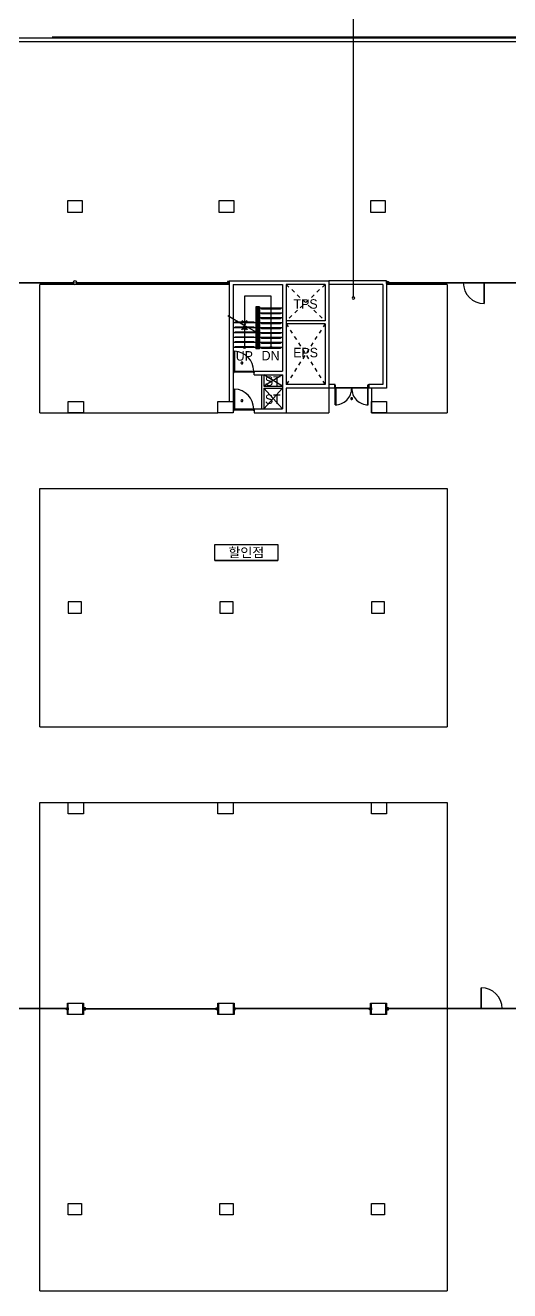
# Model space of a CAD drawing. Header units: millimetres. Extents: x -7718 to 421089, y 87466 to 341395.
# Drawn here: x 249284 to 274853, y 187709 to 254585 of the extents above; entities that cross this region are included whole.
import ezdxf
from ezdxf.enums import TextEntityAlignment as Align

# ---------------------------------------------------------------- set-up
doc = ezdxf.new("R2010")
doc.units = ezdxf.units.MM
doc.header["$LTSCALE"] = 200
doc.header["$MEASUREMENT"] = 0
doc.linetypes.add('HIDDEN', pattern=[2, 1, -1])
for name, color, linetype in [('e-plan', 9, 'CONTINUOUS'), ('e-room-box', 7, 'CONTINUOUS'), ('e-text', 6, 'CONTINUOUS')]:
    doc.layers.add(name, color=color, linetype=linetype)
doc.styles.add('kiahn', font='HY울릉도L.TTF')
doc.styles.add('돋움', font='Dotum.ttf')

msp = doc.modelspace()

# ---------------------------------------------------------------- linework, layer by layer
at = {"layer": 'e-plan'}
for p, q in [((296783, 253709), (179103, 253709)), ((296783, 253909), (179603, 253909)), ((329653, 253959), (250703, 253959)), ((243951, 240997), (251854, 240997)), ((243951, 240977), (251854, 240977)), ((250053, 234109), (250053, 240889)), ((260053, 240889), (250053, 240889)), ((251854, 241002), (251804, 241002)), ((251804, 240972), (251854, 240972)), ((251854, 240972), (251854, 241002)), ((252001, 241002), (251951, 241002)), ((251951, 241002), (251951, 240972)), ((251951, 240997), (260003, 240997)), ((251951, 240977), (260003, 240977)), ((251951, 240972), (252001, 240972)), ((260053, 241037), (259953, 241037)), ((259953, 241037), (259953, 241002)), ((259953, 241002), (260003, 241002)), ((260003, 240972), (259953, 240972)), ((259953, 240972), (259953, 240937)), ((259953, 240937), (260053, 240937)), ((260003, 241002), (260003, 240972)), ((260053, 241089), (265313, 241089)), ((260053, 241089), (260053, 234709)), ((260053, 241002), (260053, 241037)), ((260053, 240972), (260053, 241002)), ((260053, 240937), (260053, 240972)), ((260253, 240889), (262853, 240889)), ((260253, 240889), (260253, 234709)), ((262853, 240889), (262853, 236309)), ((262853, 240889), (262853, 236309)), ((263053, 240889), (263053, 235599)), ((265113, 240889), (263053, 240889)), ((265113, 240889), (265113, 238964)), ((265313, 241089), (265313, 235399)), ((268353, 241089), (265313, 241089)), ((268153, 240889), (265313, 240889)), ((268153, 240889), (268153, 235599)), ((268353, 241089), (268353, 235399)), ((268353, 241002), (268353, 241037)), ((268353, 241037), (268453, 241037)), ((268353, 240972), (268353, 241002)), ((268353, 240937), (268353, 240972)), ((268453, 240937), (268353, 240937)), ((271553, 240889), (268353, 240889)), ((268453, 241002), (268403, 241002)), ((268403, 241002), (268403, 240972)), ((268403, 240997), (275503, 240997)), ((268403, 240977), (275503, 240977)), ((268403, 240972), (268453, 240972)), ((268453, 241037), (268453, 241002)), ((268453, 240972), (268453, 240937)), ((271553, 240889), (271553, 234109)), ((273483, 240977), (273483, 239878)), ((273503, 240977), (273483, 240977)), ((273503, 240977), (273503, 239878)), ((262253, 240264), (260853, 240264)), ((260853, 240264), (260853, 238859)), ((262253, 237559), (262253, 240264)), ((261653, 239704), (261453, 239704)), ((261453, 239704), (261453, 237494)), ((261613, 239664), (261493, 239664)), ((261493, 239664), (261493, 237534)), ((261588, 239639), (261518, 239639)), ((261518, 239639), (261518, 237559)), ((261588, 239639), (261588, 237559)), ((261613, 239639), (261588, 239639)), ((261613, 239664), (261613, 237534)), ((261653, 239704), (261653, 237494)), ((262853, 239639), (261653, 239639)), ((261753, 239589), (261753, 239639)), ((262753, 239589), (261753, 239589)), ((262753, 239639), (262753, 239589)), ((273503, 239878), (273483, 239878)), ((259968, 239256), (260809, 238749)), ((261453, 238859), (260253, 238859)), ((260353, 238859), (260353, 238909)), ((260353, 238909), (261353, 238909)), ((260736, 238969), (260717, 238936)), ((260717, 238936), (260853, 238859)), ((260853, 238903), (260736, 238969)), ((260915, 238832), (260790, 238625)), ((260809, 238749), (260915, 238832)), ((260969, 238969), (260853, 238903)), ((260853, 238859), (260992, 238936)), ((260992, 238936), (260969, 238969)), ((261353, 238909), (261353, 238859)), ((261518, 238859), (261493, 238859)), ((261613, 239379), (261588, 239379)), ((261613, 239119), (261588, 239119)), ((261613, 238859), (261588, 238859)), ((262853, 239379), (261653, 239379)), ((262853, 239119), (261653, 239119)), ((262853, 238859), (261653, 238859)), ((261753, 239329), (261753, 239379)), ((262753, 239329), (261753, 239329)), ((261753, 239069), (261753, 239119)), ((262753, 239069), (261753, 239069)), ((261753, 238809), (261753, 238859)), ((262753, 238809), (261753, 238809)), ((262753, 239379), (262753, 239329)), ((262753, 239119), (262753, 239069)), ((262753, 238859), (262753, 238809)), ((265113, 238964), (263053, 238964)), ((265113, 238814), (263053, 238814)), ((265113, 238814), (265113, 235599)), ((261453, 238599), (260253, 238599)), ((261453, 238339), (260253, 238339)), ((260353, 238599), (260353, 238649)), ((260353, 238649), (261353, 238649)), ((260353, 238339), (260353, 238389)), ((260353, 238389), (261353, 238389)), ((260353, 238079), (260353, 238129)), ((260353, 238129), (261353, 238129)), ((260717, 238521), (260853, 238599)), ((260736, 238488), (260717, 238521)), ((260853, 238554), (260736, 238488)), ((260790, 238625), (260896, 238699)), ((260853, 238599), (260992, 238521)), ((260853, 238599), (260853, 237559)), ((260969, 238488), (260853, 238554)), ((260896, 238699), (261679, 238266)), ((260992, 238521), (260969, 238488)), ((261353, 238649), (261353, 238599)), ((261353, 238389), (261353, 238339)), ((261353, 238129), (261353, 238079)), ((261518, 238599), (261493, 238599)), ((261518, 238339), (261493, 238339)), ((261613, 238599), (261588, 238599)), ((261613, 238339), (261588, 238339)), ((262853, 238599), (261653, 238599)), ((262853, 238339), (261653, 238339)), ((261753, 238549), (261753, 238599)), ((262753, 238549), (261753, 238549)), ((261753, 238289), (261753, 238339)), ((262753, 238289), (261753, 238289)), ((262753, 238599), (262753, 238549)), ((262753, 238339), (262753, 238289)), ((261453, 238079), (260253, 238079)), ((261453, 237819), (260253, 237819)), ((261453, 237559), (260253, 237559)), ((260353, 237819), (260353, 237869)), ((260353, 237869), (261353, 237869)), ((260353, 237559), (260353, 237609)), ((260353, 237609), (261353, 237609)), ((261353, 237869), (261353, 237819)), ((261353, 237609), (261353, 237559)), ((261653, 237494), (261453, 237494)), ((261518, 238079), (261493, 238079)), ((261518, 237819), (261493, 237819)), ((261613, 237534), (261493, 237534)), ((261588, 237559), (261518, 237559)), ((261613, 238079), (261588, 238079)), ((261613, 237819), (261588, 237819)), ((262853, 238079), (261653, 238079)), ((262853, 237819), (261653, 237819)), ((262853, 237559), (261653, 237559)), ((261753, 238029), (261753, 238079)), ((262753, 238029), (261753, 238029)), ((261753, 237769), (261753, 237819)), ((262753, 237769), (261753, 237769)), ((261753, 237509), (261753, 237559)), ((262753, 237509), (261753, 237509)), ((262753, 238079), (262753, 238029)), ((262753, 237819), (262753, 237769)), ((262753, 237559), (262753, 237509)), ((260288, 236309), (260288, 237358)), ((260288, 237358), (260328, 237358)), ((260328, 237358), (260328, 236309)), ((260263, 236309), (260263, 236229)), ((260288, 236309), (260263, 236309)), ((260263, 236229), (260308, 236229)), ((260288, 236309), (261338, 236309)), ((260328, 236309), (260288, 236309)), ((260288, 236269), (260288, 236309)), ((260308, 236269), (260288, 236269)), ((260308, 236269), (261318, 236269)), ((260308, 236229), (260308, 236269)), ((261318, 236229), (261318, 236269)), ((261318, 236269), (261338, 236269)), ((261363, 236229), (261318, 236229)), ((261338, 236269), (261338, 236309)), ((261338, 236309), (261363, 236309)), ((261363, 236309), (261363, 236229)), ((261373, 236309), (262853, 236309)), ((261373, 236109), (261373, 236309)), ((261373, 236109), (262853, 236109)), ((261753, 236109), (261753, 234309)), ((261873, 236109), (261873, 235519)), ((262853, 235519), (261873, 236109)), ((262853, 236109), (261873, 235519)), ((262853, 236109), (262853, 234309)), ((261873, 235519), (262853, 235519)), ((265113, 235599), (263053, 235599)), ((265613, 235599), (265313, 235599)), ((265613, 235599), (265613, 235399)), ((265638, 235599), (265613, 235599)), ((265613, 235599), (265613, 235399)), ((265638, 235559), (265638, 235599)), ((265658, 235559), (265638, 235559)), ((265638, 235399), (265638, 235439)), ((265638, 235439), (265658, 235439)), ((265658, 235439), (265658, 235559)), ((265658, 235439), (267368, 235439)), ((267368, 235559), (267388, 235559)), ((267368, 235439), (267368, 235559)), ((267388, 235439), (267368, 235439)), ((267388, 235559), (267388, 235599)), ((267388, 235599), (267413, 235599)), ((267388, 235399), (267388, 235439)), ((267413, 235599), (267413, 235399)), ((268153, 235599), (267413, 235599)), ((267413, 235599), (267413, 235399)), ((260288, 234309), (260288, 235358)), ((260288, 235358), (260328, 235358)), ((260328, 235358), (260328, 234309)), ((261873, 235399), (261873, 234309)), ((261873, 235399), (262853, 235399)), ((262853, 234309), (261873, 235399)), ((262853, 235399), (261873, 234309)), ((263053, 235399), (263053, 234109)), ((265313, 235399), (263053, 235399)), ((265613, 235399), (265313, 235399)), ((265313, 235399), (265313, 234109)), ((265613, 235399), (265638, 235399)), ((267388, 235399), (265638, 235399)), ((265638, 234524), (265638, 235399)), ((265638, 235399), (265678, 235399)), ((265678, 235399), (265678, 234524)), ((267388, 235399), (267348, 235399)), ((267348, 235399), (267348, 234524)), ((267413, 235399), (267388, 235399)), ((267388, 234524), (267388, 235399)), ((268353, 235399), (267413, 235399)), ((267553, 235399), (267553, 234109)), ((250053, 234109), (259453, 234109)), ((260263, 234309), (260263, 234229)), ((260288, 234309), (260263, 234309)), ((260263, 234229), (260308, 234229)), ((260288, 234309), (261338, 234309)), ((260328, 234309), (260288, 234309)), ((260288, 234269), (260288, 234309)), ((260308, 234269), (260288, 234269)), ((260308, 234269), (261318, 234269)), ((260308, 234229), (260308, 234269)), ((261318, 234229), (261318, 234269)), ((261318, 234269), (261338, 234269)), ((261363, 234229), (261318, 234229)), ((261338, 234269), (261338, 234309)), ((261338, 234309), (261363, 234309)), ((261363, 234309), (261363, 234229)), ((261373, 234309), (262853, 234309)), ((261373, 234309), (262853, 234309)), ((261373, 234309), (261373, 234109)), ((261373, 234109), (263053, 234109)), ((263053, 234109), (265313, 234109)), ((265678, 234524), (265638, 234524)), ((267348, 234524), (267388, 234524)), ((267553, 234109), (271553, 234109)), ((250053, 217509), (250053, 230109)), ((250053, 230109), (271553, 230109)), ((271553, 230109), (271553, 217509)), ((250053, 217509), (271553, 217509)), ((250053, 187709), (250053, 213509)), ((250053, 213509), (271553, 213509)), ((271553, 213509), (271553, 187709)), ((273353, 202619), (273353, 203717)), ((273353, 203717), (273373, 203717)), ((273373, 202619), (273373, 203717)), ((251453, 202624), (251453, 202659)), ((251453, 202659), (251553, 202659)), ((251553, 202909), (252353, 202909)), ((251553, 202309), (251553, 202909)), ((251553, 202659), (251553, 202624)), ((252353, 202909), (252353, 202309)), ((252453, 202659), (252353, 202659)), ((252353, 202659), (252353, 202624)), ((252453, 202624), (252453, 202659)), ((259353, 202624), (259353, 202659)), ((259353, 202659), (259453, 202659)), ((259453, 202909), (260253, 202909)), ((259453, 202309), (259453, 202909)), ((259453, 202659), (259453, 202624)), ((260253, 202909), (260253, 202309)), ((260353, 202659), (260253, 202659)), ((260253, 202659), (260253, 202624)), ((260353, 202624), (260353, 202659)), ((267453, 202624), (267453, 202659)), ((267453, 202659), (267553, 202659)), ((267553, 202909), (268353, 202909)), ((267553, 202309), (267553, 202909)), ((267553, 202659), (267553, 202624)), ((268353, 202909), (268353, 202309)), ((268453, 202659), (268353, 202659)), ((268353, 202659), (268353, 202624)), ((268453, 202624), (268453, 202659)), ((251503, 202619), (244303, 202619)), ((251503, 202599), (244303, 202599)), ((251503, 202624), (251453, 202624)), ((251453, 202559), (251453, 202594)), ((251453, 202594), (251503, 202594)), ((251553, 202559), (251453, 202559)), ((251503, 202594), (251503, 202624)), ((251553, 202624), (251553, 202594)), ((251553, 202594), (251553, 202559)), ((252353, 202309), (251553, 202309)), ((252353, 202624), (252353, 202594)), ((252353, 202594), (252353, 202559)), ((252353, 202559), (252453, 202559)), ((252403, 202594), (252403, 202624)), ((252403, 202624), (252453, 202624)), ((252403, 202619), (259403, 202619)), ((252403, 202599), (259403, 202599)), ((252453, 202594), (252403, 202594)), ((252453, 202559), (252453, 202594)), ((259403, 202624), (259353, 202624)), ((259353, 202559), (259353, 202594)), ((259353, 202594), (259403, 202594)), ((259453, 202559), (259353, 202559)), ((259403, 202594), (259403, 202624)), ((259453, 202624), (259453, 202594)), ((259453, 202594), (259453, 202559)), ((260253, 202309), (259453, 202309)), ((260253, 202624), (260253, 202594)), ((260253, 202594), (260253, 202559)), ((260253, 202559), (260353, 202559)), ((260303, 202594), (260303, 202624)), ((260303, 202624), (260353, 202624)), ((267503, 202619), (260303, 202619)), ((267503, 202599), (260303, 202599)), ((260353, 202594), (260303, 202594)), ((260353, 202559), (260353, 202594)), ((267503, 202624), (267453, 202624)), ((267453, 202559), (267453, 202594)), ((267453, 202594), (267503, 202594)), ((267553, 202559), (267453, 202559)), ((267503, 202594), (267503, 202624)), ((267553, 202624), (267553, 202594)), ((267553, 202594), (267553, 202559)), ((268353, 202309), (267553, 202309)), ((268353, 202624), (268353, 202594)), ((268353, 202594), (268353, 202559)), ((268353, 202559), (268453, 202559)), ((268403, 202594), (268403, 202624)), ((268403, 202624), (268453, 202624)), ((275403, 202619), (268403, 202619)), ((275403, 202599), (268403, 202599)), ((268453, 202594), (268403, 202594)), ((268453, 202559), (268453, 202594)), ((273353, 202619), (273373, 202619)), ((250053, 187709), (271553, 187709))]:
    msp.add_line(p, q, dxfattribs=at)
at = {"layer": 'e-plan', "ltscale": 0.5}
for p, q in [((252303, 245309), (251503, 245309)), ((251503, 245309), (251503, 244709)), ((252303, 244709), (252303, 245309)), ((260303, 245309), (259503, 245309)), ((259503, 245309), (259503, 244709)), ((260303, 244709), (260303, 245309)), ((268303, 245309), (267503, 245309)), ((267503, 245309), (267503, 244709)), ((268303, 244709), (268303, 245309)), ((251503, 244709), (252303, 244709)), ((259503, 244709), (260303, 244709)), ((267503, 244709), (268303, 244709)), ((251553, 234709), (252353, 234709)), ((251553, 234109), (251553, 234709)), ((252353, 234109), (251553, 234109)), ((252353, 234709), (252353, 234109)), ((259453, 234709), (260253, 234709)), ((259453, 234109), (259453, 234709)), ((260253, 234109), (259453, 234109)), ((260253, 234709), (260253, 234109)), ((267553, 234709), (268353, 234709)), ((267553, 234109), (267553, 234709)), ((268353, 234109), (267553, 234109)), ((268353, 234709), (268353, 234109)), ((252253, 224109), (251553, 224109)), ((251553, 224109), (251553, 223509)), ((252253, 223509), (252253, 224109)), ((260253, 224109), (259553, 224109)), ((259553, 224109), (259553, 223509)), ((260253, 223509), (260253, 224109)), ((268253, 224109), (267553, 224109)), ((267553, 224109), (267553, 223509)), ((268253, 223509), (268253, 224109)), ((251553, 223509), (252253, 223509)), ((259553, 223509), (260253, 223509)), ((267553, 223509), (268253, 223509)), ((251553, 213509), (252353, 213509)), ((251553, 212909), (251553, 213509)), ((252353, 213509), (252353, 212909)), ((259453, 213509), (260253, 213509)), ((259453, 212909), (259453, 213509)), ((260253, 213509), (260253, 212909)), ((267553, 213509), (268353, 213509)), ((267553, 212909), (267553, 213509)), ((268353, 213509), (268353, 212909)), ((252353, 212909), (251553, 212909)), ((260253, 212909), (259453, 212909)), ((268353, 212909), (267553, 212909)), ((251503, 202909), (252303, 202909)), ((251503, 202309), (251503, 202909)), ((252303, 202909), (252303, 202309)), ((259503, 202909), (260303, 202909)), ((259503, 202309), (259503, 202909)), ((260303, 202909), (260303, 202309)), ((267503, 202909), (268303, 202909)), ((267503, 202309), (267503, 202909)), ((268303, 202909), (268303, 202309)), ((252303, 202309), (251503, 202309)), ((260303, 202309), (259503, 202309)), ((268303, 202309), (267503, 202309)), ((251553, 192309), (252253, 192309)), ((251553, 191709), (251553, 192309)), ((252253, 192309), (252253, 191709)), ((259553, 192309), (260253, 192309)), ((259553, 191709), (259553, 192309)), ((260253, 192309), (260253, 191709)), ((267553, 192309), (268253, 192309)), ((267553, 191709), (267553, 192309)), ((268253, 192309), (268253, 191709)), ((252253, 191709), (251553, 191709)), ((260253, 191709), (259553, 191709)), ((268253, 191709), (267553, 191709))]:
    msp.add_line(p, q, dxfattribs=at)
at = {"layer": 'e-plan', "linetype": 'HIDDEN'}
for p, q in [((263053, 240889), (265113, 238964)), ((265113, 240889), (263053, 238964)), ((265113, 238814), (263053, 235599)), ((263053, 238814), (265113, 235599))]:
    msp.add_line(p, q, dxfattribs=at)
at = {"layer": 'e-plan'}
for centre in [(260853, 237559), (262253, 237559)]:
    msp.add_circle(centre, 50, dxfattribs=at)
for centre, radius, start, end in [((251903, 240987), 100, 8.61608, 171.38392), ((251903, 240987), 100, 188.63778, 351.36222), ((273503, 240977), 1100, 180, 269.99988), ((260288, 236309), 1050, 0, 87.80628), ((260716, 236745), 50, 30, 210), ((260716, 236745), 50, 210, 30), ((260288, 234309), 1050, 0, 87.80628), ((260716, 234745), 50, 30, 210), ((260716, 234745), 50, 210, 30), ((265638, 235399), 875, 270, 0.00015), ((266513, 234849), 50, 150, 330), ((266513, 234849), 50, 330, 150), ((267388, 235399), 875, 179.99992, 270.00007), ((273353, 202619), 1100, 0, 89.99988)]:
    msp.add_arc(centre, radius, start, end, dxfattribs=at)
at = {"layer": 'e-room-box'}
for p, q in [((266608, 240233), (266608, 260450)), ((259284, 227142), (262617, 227142)), ((259284, 226308), (259284, 227142)), ((262617, 227142), (262617, 226308)), ((259284, 226308), (262617, 226308)), ((262617, 226308), (259284, 226308))]:
    msp.add_line(p, q, dxfattribs=at)
for start, end in [(90, 270), (270, 90)]:
    msp.add_arc((266608, 240170), 62.5, start, end, dxfattribs=at)

# ---------------------------------------------------------------- texts
at = {"layer": 'e-plan', "style": 'kiahn'}
for s, p in [('TPS', (264078, 239857)), ('EPS', (264078, 237290)), ('ST', (262350, 235783)), ('ST', (262350, 234823))]:
    msp.add_text(s, height=500, dxfattribs=at).set_placement(p, align=Align.MIDDLE_CENTER)
for s, p in [('UP', (260845, 237110)), ('DN', (262232, 237127))]:
    msp.add_text(s, height=500, dxfattribs=at).set_placement(p, align=Align.MIDDLE)
at = {"layer": 'e-text', "style": '돋움'}
msp.add_text('할인점', height=500, dxfattribs=at).set_placement((260950, 226725), align=Align.MIDDLE_CENTER)

doc.saveas('drawing.dxf')
